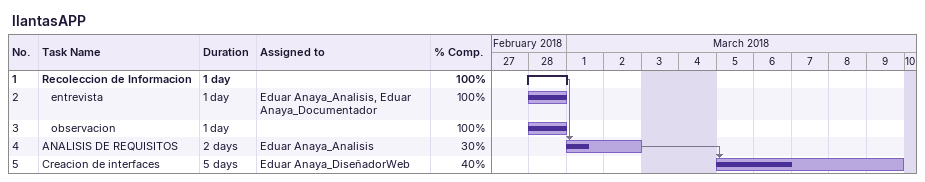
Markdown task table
llantasAPP

| ID | Level | Task | Duration | Start | Finish | Predecessors | Resources | % complete |
|---|---|---|---|---|---|---|---|---|
| 1 | 1 | **Recoleccion de Informacion** | 1d | 2018-02-28 | 2018-02-28 |  |  | 100 |
| 2 | 2 | entrevista | 1d | 2018-02-28 | 2018-02-28 |  | Eduar Anaya_Analisis, Eduar Anaya_Documentador | 100 |
| 3 | 2 | observacion | 1d | 2018-02-28 | 2018-02-28 |  |  | 100 |
| 4 | 1 | ANALISIS DE REQUISITOS | 2d | 2018-03-01 | 2018-03-02 | 1 | Eduar Anaya_Analisis | 30 |
| 5 | 1 | Creacion de interfaces | 5d | 2018-03-05 | 2018-03-09 | 4 | Eduar Anaya_DiseñadorWeb | 40 |
